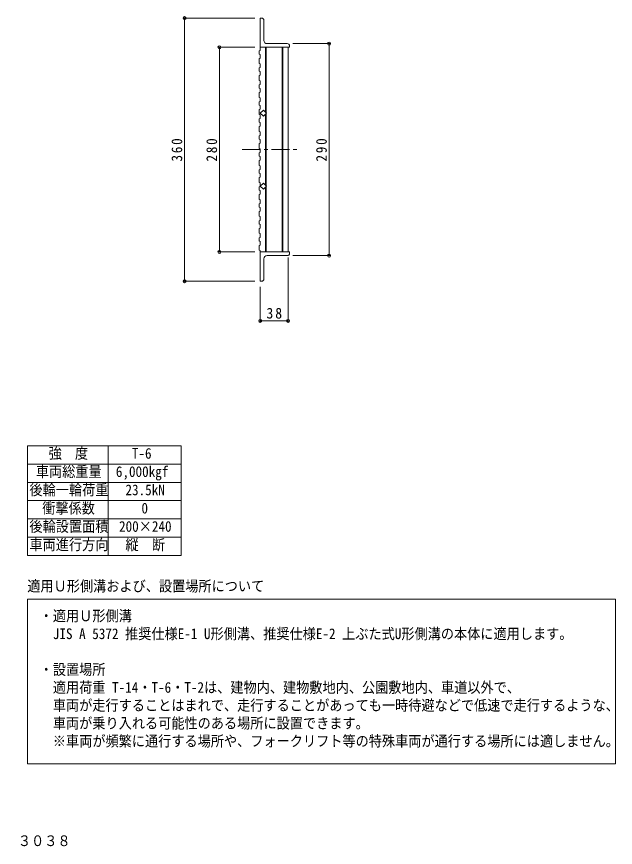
# Model space of a CAD drawing. Units: millimetres, scale not verified. Extents: x -906 to 936, y -680 to 630.
# Drawn here: x 118 to 936, y -680 to 456 of the extents above; entities that cross this region are included whole.
import ezdxf
from ezdxf.enums import TextEntityAlignment as Align

# ---------------------------------------------------------------- set-up
doc = ezdxf.new("R2010")
doc.units = ezdxf.units.MM
doc.header["$LTSCALE"] = 5
doc.header["$PDMODE"] = 32
doc.header["$PDSIZE"] = 4
doc.linetypes.add('CHAIN1', pattern=[8, 5, -1, 1, -1])
for name, color, linetype, lineweight in [('B-0', 2, 'Continuous', 9), ('B-2', 3, 'Continuous', 9), ('B-4', 7, 'Continuous', 9), ('F-4', 2, 'Continuous', 9)]:
    doc.layers.add(name, color=color, linetype=linetype, lineweight=lineweight)
doc.layers.add('F-5', color=7, linetype='Continuous')
doc.styles.add('ＭＳ ゴシック', font='')
doc.styles.get('ＭＳ ゴシック').set_extended_font_data('MS Gothic')

msp = doc.modelspace()

# ---------------------------------------------------------------- linework, layer by layer
at = {"layer": 'B-0'}
for p, q in [((450.741, 414.199), (450.741, 454.199)), ((452.741, 454.199), (450.741, 454.199)), ((455.741, 423.699), (455.741, 451.198)), ((490.741, 414.199), (450.741, 414.199)), ((460.241, 419.199), (487.741, 419.199)), ((490.741, 416.198), (490.741, 414.199)), ((450.741, 134.198), (450.741, 94.198)), ((490.741, 134.198), (450.741, 134.198)), ((460.241, 129.198), (487.741, 129.198)), ((490.741, 132.198), (490.741, 134.198)), ((455.741, 124.698), (455.741, 97.198)), ((452.741, 94.198), (450.741, 94.198))]:
    msp.add_line(p, q, dxfattribs=at)
for centre, radius, start, end in [((452.741, 451.198), 3, 0, 90), ((460.241, 423.699), 4.5, 180, 270), ((487.741, 416.198), 3, 0, 90), ((460.241, 124.698), 4.5, 90, 180), ((487.741, 132.198), 3, 270, 0), ((452.741, 97.198), 3, 270, 0)]:
    msp.add_arc(centre, radius, start, end, dxfattribs=at)
at = {"layer": 'B-2'}
for p, q in [((450.741, 414.199), (488.741, 414.199)), ((450.741, 409.705), (450.741, 414.199)), ((457.741, 414.199), (457.741, 325.683)), ((458.741, 414.199), (458.741, 324.683)), ((480.742, 414.199), (480.742, 134.198)), ((481.741, 414.199), (481.741, 134.198)), ((488.741, 414.199), (488.741, 134.198)), ((449.241, 404.786), (450.741, 404.275)), ((450.741, 399.162), (450.741, 404.275)), ((449.241, 392.103), (450.741, 391.592)), ((450.741, 386.479), (450.741, 391.592)), ((449.241, 381.56), (450.741, 381.049)), ((450.741, 375.936), (450.741, 381.049)), ((449.241, 368.877), (450.741, 368.366)), ((450.741, 363.253), (450.741, 368.366)), ((449.241, 358.334), (450.741, 357.823)), ((450.741, 352.71), (450.741, 357.823)), ((449.241, 345.651), (450.741, 345.14)), ((450.741, 340.026), (450.741, 345.14)), ((449.241, 335.108), (450.741, 334.596)), ((450.741, 329.483), (450.741, 334.596)), ((449.241, 322.425), (450.741, 321.914)), ((450.741, 316.8), (450.741, 321.914)), ((459.227, 324.198), (454.984, 319.955)), ((457.741, 322.713), (457.741, 225.683)), ((458.741, 323.713), (458.741, 224.683)), ((449.241, 311.882), (450.741, 311.37)), ((450.741, 306.257), (450.741, 311.37)), ((449.241, 299.199), (450.741, 298.687)), ((450.741, 293.574), (450.741, 298.687)), ((449.241, 288.656), (450.741, 288.144)), ((450.741, 283.031), (450.741, 288.144)), ((449.241, 275.972), (450.741, 275.461)), ((450.741, 270.348), (450.741, 275.461)), ((449.241, 265.429), (450.741, 264.918)), ((450.741, 259.805), (450.741, 264.918)), ((449.241, 252.746), (450.741, 252.235)), ((450.741, 247.122), (450.741, 252.235)), ((449.241, 242.203), (450.741, 241.692)), ((450.741, 236.579), (450.741, 241.692)), ((449.241, 229.52), (450.741, 229.009)), ((450.741, 223.896), (450.741, 229.009)), ((449.241, 218.977), (450.741, 218.465)), ((450.741, 213.352), (450.741, 218.465)), ((457.741, 222.713), (457.741, 134.198)), ((458.741, 223.713), (458.741, 134.198)), ((449.241, 206.294), (450.741, 205.783)), ((450.741, 200.669), (450.741, 205.783)), ((449.241, 195.751), (450.741, 195.239)), ((450.741, 190.126), (450.741, 195.239)), ((449.241, 183.068), (450.741, 182.557)), ((450.741, 177.443), (450.741, 182.557)), ((449.241, 172.525), (450.741, 172.013)), ((450.741, 166.9), (450.741, 172.013)), ((449.241, 159.842), (450.741, 159.33)), ((450.741, 154.217), (450.741, 159.33)), ((449.241, 149.298), (450.741, 148.787)), ((450.741, 143.674), (450.741, 148.787)), ((449.241, 136.615), (450.741, 136.104)), ((450.741, 134.198), (450.741, 136.104)), ((450.741, 134.198), (488.741, 134.198))]:
    msp.add_line(p, q, dxfattribs=at)
at = {"layer": 'B-2', "linetype": 'CHAIN1'}
msp.add_line((425.92, 274.198), (503.8, 274.198), dxfattribs=at)
at = {"layer": 'B-2'}
for points in [[(449.241, 404.786), (449.241, 409.194), (450.741, 409.705)], [(449.241, 392.103), (449.241, 398.651), (450.741, 399.162)], [(449.241, 381.56), (449.241, 385.968), (450.741, 386.479)], [(449.241, 368.877), (449.241, 375.424), (450.741, 375.936)], [(449.241, 358.334), (449.241, 362.741), (450.741, 363.253)], [(449.241, 345.651), (449.241, 352.198), (450.741, 352.71)], [(449.241, 335.108), (449.241, 339.515), (450.741, 340.026)], [(449.241, 322.425), (449.241, 328.972), (450.741, 329.483)], [(459.227, 324.198), (454.984, 328.441), (450.741, 324.198), (454.984, 319.955)], [(449.241, 311.882), (449.241, 316.289), (450.741, 316.8)], [(449.241, 299.199), (449.241, 305.746), (450.741, 306.257)], [(449.241, 288.656), (449.241, 293.063), (450.741, 293.574)], [(449.241, 275.972), (449.241, 282.52), (450.741, 283.031)], [(449.241, 265.429), (449.241, 269.837), (450.741, 270.348)], [(449.241, 252.746), (449.241, 259.294), (450.741, 259.805)], [(449.241, 242.203), (449.241, 246.611), (450.741, 247.122)], [(449.241, 229.52), (449.241, 236.067), (450.741, 236.579)], [(449.241, 218.977), (449.241, 223.384), (450.741, 223.896)], [(449.241, 206.294), (449.241, 212.841), (450.741, 213.352)], [(449.241, 195.751), (449.241, 200.158), (450.741, 200.669)], [(449.241, 183.068), (449.241, 189.615), (450.741, 190.126)], [(449.241, 172.525), (449.241, 176.932), (450.741, 177.443)], [(449.241, 159.842), (449.241, 166.389), (450.741, 166.9)], [(449.241, 149.298), (449.241, 153.706), (450.741, 154.217)], [(449.241, 136.615), (449.241, 143.163), (450.741, 143.674)]]:
    msp.add_lwpolyline(points, dxfattribs=at)
msp.add_lwpolyline([(459.227, 224.198), (454.984, 228.441), (450.741, 224.198), (454.984, 219.955)], close=True, dxfattribs=at)
at = {"layer": 'B-4'}
for p, q in [((443.241, 454.199), (345.749, 454.199)), ((347.249, 454.199), (347.249, 94.198)), ((443.241, 414.199), (393.365, 414.199)), ((394.865, 414.199), (394.865, 134.198)), ((495.241, 419.199), (546.365, 419.199)), ((544.865, 419.199), (544.865, 129.198)), ((443.241, 134.198), (393.365, 134.198)), ((488.741, 126.698), (488.741, 38.425)), ((495.241, 129.198), (546.365, 129.198)), ((443.241, 94.198), (345.749, 94.198)), ((450.741, 86.698), (450.741, 38.425)), ((450.741, 39.925), (488.741, 39.925))]:
    msp.add_line(p, q, dxfattribs=at)
for p in [(347.249, 454.199), (544.865, 419.199), (394.865, 414.199), (394.865, 134.198), (544.865, 129.198), (347.249, 94.198), (450.741, 39.925), (488.741, 39.925)]:
    msp.add_point(p, dxfattribs=at)
at = {"layer": 'F-4'}
for p, q in [((132.698, -130.939), (132.698, -280.939)), ((132.698, -130.939), (342.698, -130.939)), ((242.698, -130.939), (242.698, -280.939)), ((342.698, -130.939), (342.698, -280.939)), ((132.698, -155.939), (342.698, -155.939)), ((132.698, -180.939), (342.698, -180.939)), ((132.698, -205.939), (342.698, -205.939)), ((132.698, -230.939), (342.698, -230.939)), ((132.698, -255.939), (342.698, -255.939)), ((132.698, -280.939), (342.698, -280.939))]:
    msp.add_line(p, q, dxfattribs=at)
msp.add_lwpolyline([(132.698, -565.91), (132.698, -340.546), (936.173, -340.546), (936.173, -565.91)], close=True, dxfattribs=at)

# ---------------------------------------------------------------- texts
at = {"layer": 'B-4', "color": 2, "char_height": 14.66, "attachment_point": 7, "rotation": 90, "style": 'ＭＳ ゴシック'}
for s, insert in [('\\T1.27;\\W0.9;360', (344.249, 257.948)), ('\\T1.27;\\W0.9;280', (391.865, 257.948)), ('\\T1.27;\\W0.9;290', (541.865, 257.948))]:
    msp.add_mtext(s, dxfattribs=dict(at, insert=insert))
at = {"layer": 'B-4', "color": 2, "insert": (459.117, 42.925), "char_height": 14.66, "attachment_point": 7, "style": 'ＭＳ ゴシック'}
msp.add_mtext('\\T1.27;\\W0.95;38', dxfattribs=at)
at = {"layer": 'F-4', "style": 'ＭＳ ゴシック', "width": 0.9}
msp.add_text('滑り止め模様付\u3000歩道Ｕ字溝用\u3000スチール製グレーチング\u3000ＨＸＨＵ ３０３８', height=14.66, dxfattribs=at).set_placement((-447.436, -682.92), align=Align.BOTTOM_LEFT)
at = {"layer": 'F-5', "style": 'ＭＳ ゴシック', "width": 0.9}
for s, p in [('強\u3000度', (161.448, -152.939)), ('T-6', (275.198, -152.939)), ('車両総重量', (143.948, -177.939)), ('6,000kgf', (253.323, -177.939)), ('後輪一輪荷重', (135.198, -202.939)), ('23.5kN', (266.448, -202.939)), ('衝撃係数', (152.698, -227.939)), ('0', (288.323, -227.939)), ('後輪設置面積', (135.198, -252.939)), ('200×240', (257.698, -252.939)), ('車両進行方向', (135.198, -277.939)), ('縦\u3000断', (266.448, -277.939)), ('適用Ｕ形側溝および、設置場所について', (132.257, -334.48)), ('・適用Ｕ形側溝', (149.173, -375.258)), ('\u3000JIS A 5372 推奨仕様E-1 U形側溝、推奨仕様E-2 上ぶた式U形側溝の本体に適用します。', (149.173, -399.727)), ('・設置場所', (149.173, -448.666)), ('\u3000適用荷重 T-14・T-6・T-2は、建物内、建物敷地内、公園敷地内、車道以外で、', (149.173, -473.135)), ('\u3000車両が走行することはまれで、走行することがあっても一時待避などで低速で走行するような、', (149.173, -497.604)), ('\u3000車両が乗り入れる可能性のある場所に設置できます。 ', (149.173, -522.074)), ('\u3000※車両が頻繁に通行する場所や、フォークリフト等の特殊車両が通行する場所には適しません。', (149.173, -546.543))]:
    msp.add_text(s, height=14.66, dxfattribs=at).set_placement(p, align=Align.BOTTOM_LEFT)

doc.saveas('drawing.dxf')
